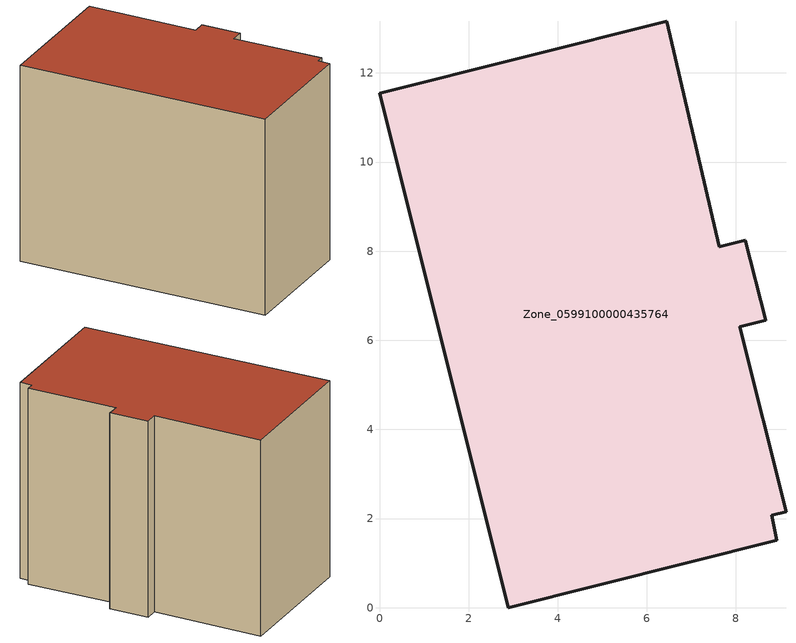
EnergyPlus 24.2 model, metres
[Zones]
Zone_0599100000435764
 floor ground (C_G): 8.92,1.51 2.89,0 0,11.54 6.45,13.16 7.63,8.1 8.21,8.25 8.66,6.45 8.08,6.3 9.12,2.15 8.8,2.07 z0
 wall outside (C_F): 7.63,8.1 6.45,13.16 0,11.54 2.89,0 8.92,1.51 8.8,2.07 9.12,2.15 8.08,6.3 8.66,6.45 8.21,8.25 7.63,8.1 z0:9.41
 roof outside (C_R): 2.89,0 8.92,1.51 8.8,2.07 9.12,2.15 8.08,6.3 8.66,6.45 8.21,8.25 7.63,8.1 6.45,13.16 0,11.54 z9.41
[BUILDING]
Pand.0599100000435764: North Axis=0; Terrain=City; Loads Convergence Tolerance Value=0.04; Temperature Convergence Tolerance Value=0.4; Solar Distribution=FullExterior; Maximum Number of Warmup Days=25; Minimum Number of Warmup Days=1
[Site:Location]
Rotterdam.The.Hague.AP_ZH_NLD Design_Conditions: Latitude=51.96; Longitude=4.45; Time Zone=1; Elevation=-4.5
[SITE:GROUNDTEMPERATURE:BUILDINGSURFACE]
18, 18, 18, 18, 18, 18, 18, 18, 18, 18, 18, 18
[MATERIAL] Thermal Absorptance=0.9; Solar Absorptance=0.7; Visible Absorptance=0.7
Name | Roughness | Thickness | Conductivity | Density | Specific Heat
G.TC.2006-2014 | MediumSmooth | 0.15 | 0.06 | 540 | 1210
F.TC.2006-2014 | Rough | 0.3 | 0.12 | 1920 | 840
R.TC.2006-2014 | MediumRough | 0.2 | 0.08 | 1500 | 1000
[CONSTRUCTION]
C_G: G.TC.2006-2014
C_F: F.TC.2006-2014
C_R: R.TC.2006-2014
[ZONE]
Zone_0599100000435764: Type=1; Multiplier=1; Ceiling Height=Autocalculate; Volume=Autocalculate; Floor Area=autocalculate; Part of Total Floor Area=Yes
[ZONEINFILTRATION:DESIGNFLOWRATE]
Infil_Zone_0599100000435764: Zone or ZoneList or Space or SpaceList=Zone_0599100000435764; Schedule=AlwaysOn; Design Flow Rate Calculation Method=Flow/Area; Flow Rate per Floor Area=0.0015; Constant Term Coefficient=1; Temperature Term Coefficient=0; Velocity Term Coefficient=0; Velocity Squared Term Coefficient=0
[HVACTEMPLATE:ZONE:IDEALLOADSAIRSYSTEM]
Zone_0599100000435764: Maximum Heating Supply Air Temperature=50; Minimum Cooling Supply Air Temperature=13; Maximum Heating Supply Air Humidity Ratio=0.0156; Minimum Cooling Supply Air Humidity Ratio=0.0077; Heating Limit=NoLimit; Cooling Limit=NoLimit; Dehumidification Control Type=ConstantSensibleHeatRatio; Cooling Sensible Heat Ratio=0.7; Dehumidification Setpoint=60; Humidification Control Type=None; Humidification Setpoint=30; Outdoor Air Method=None; Outdoor Air Flow Rate per Person=0.00944; Outdoor Air Flow Rate per Zone Floor Area=0; Outdoor Air Flow Rate per Zone=0; Demand Controlled Ventilation Type=None; Outdoor Air Economizer Type=NoEconomizer; Heat Recovery Type=None; Sensible Heat Recovery Effectiveness=0.7; Latent Heat Recovery Effectiveness=0.65
[ZONECONTROL:THERMOSTAT]
ThermostatControl_Zone_0599100000435764: Zone or ZoneList=Zone_0599100000435764; Control Type Schedule=DualSetpointControlType; Control 1=Thermostat_Zone_0599100000435764; Temperature Difference Between Cutout And Setpoint=0
[THERMOSTATSETPOINT:DUALSETPOINT]
Thermostat_Zone_0599100000435764: Heating Setpoint Temperature Schedule=HeatingSetpoint_Zone_0599100000435764; Cooling Setpoint Temperature Schedule=CoolingSetpoint_Zone_0599100000435764
[SCHEDULE:COMPACT]
HeatingSetpoint_Zone_0599100000435764: Through: 12/31, For: AllDays, Until: 24:00, 21
CoolingSetpoint_Zone_0599100000435764: Through: 12/31, For: AllDays, Until: 24:00, 24
DualSetpointControlType: Through: 12/31, For: AllDays, Until: 24:00, 4
AlwaysOn: Through: 12/31, For: AllDays, Until: 24:00, 1
